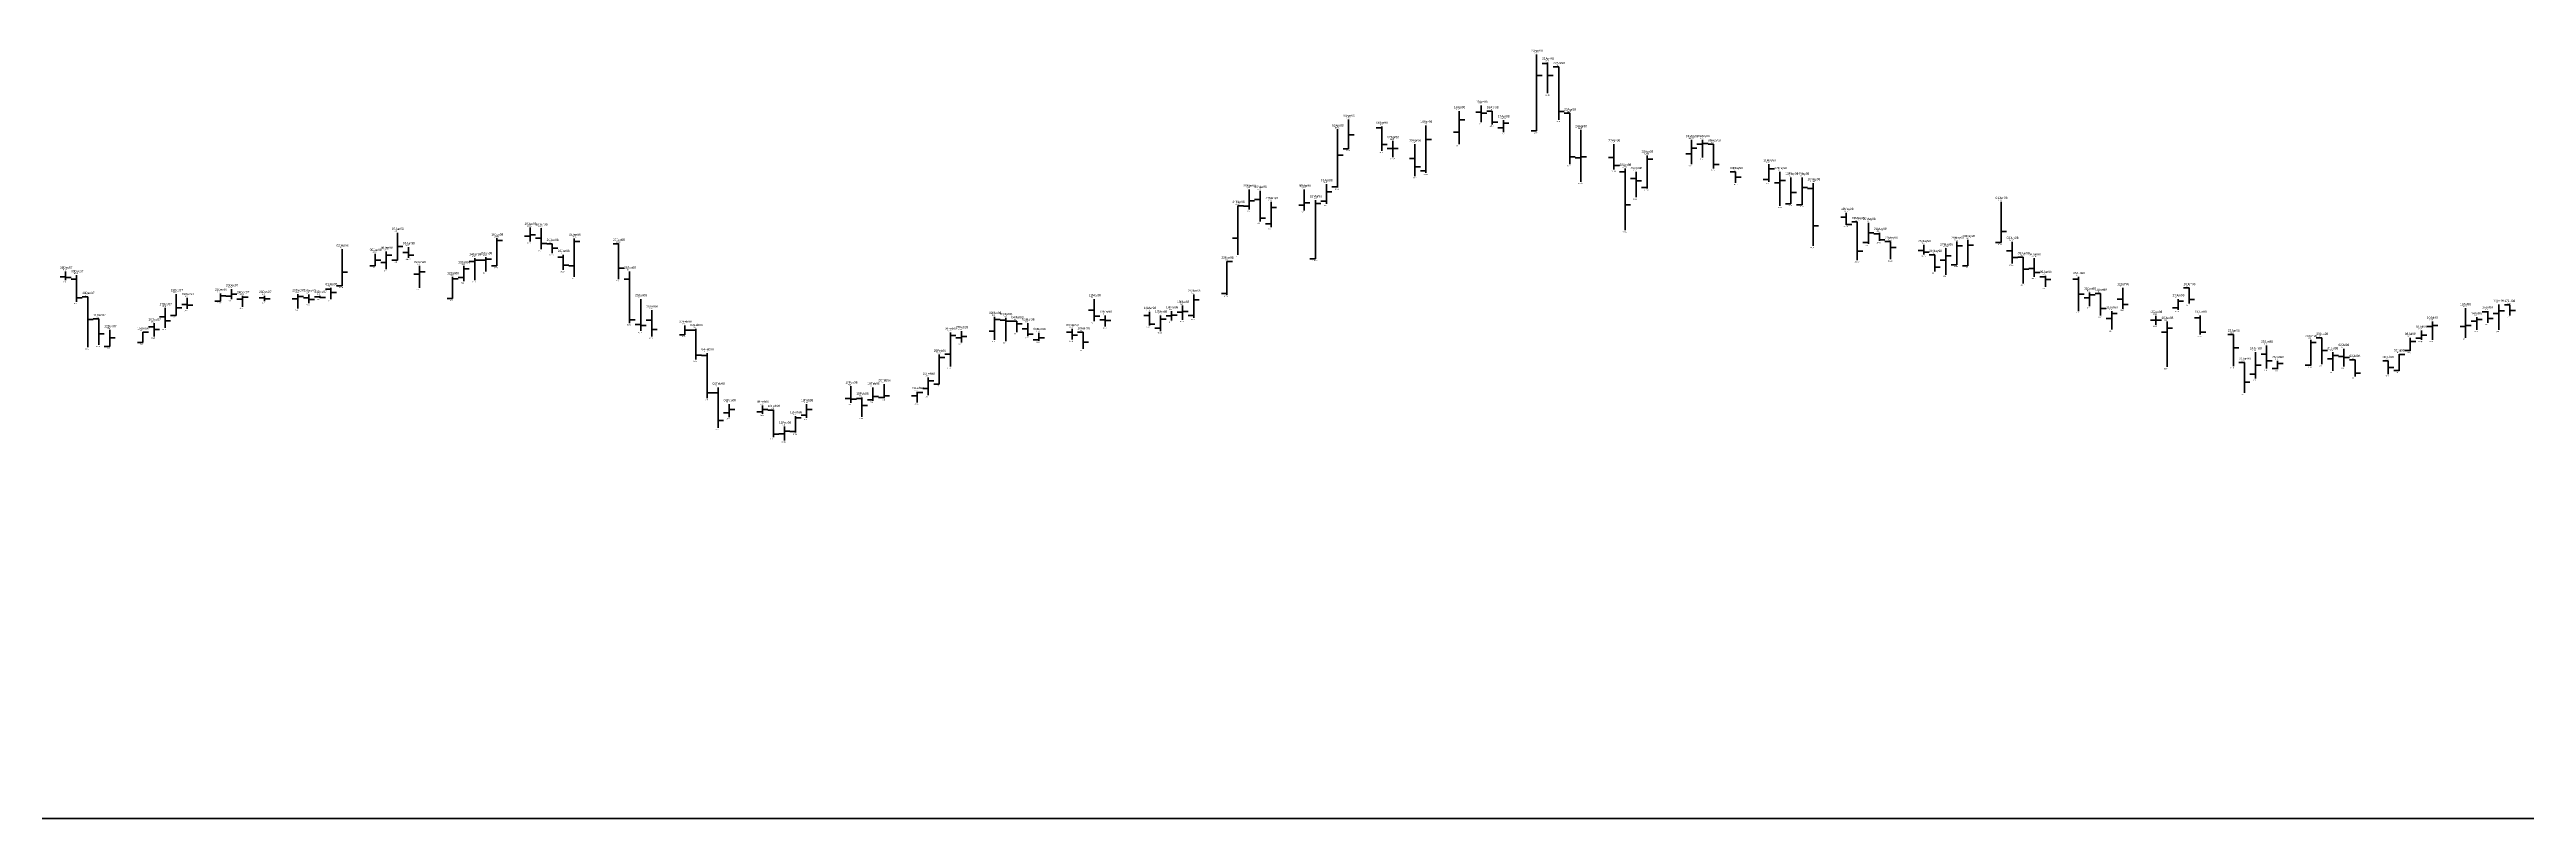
# Model space of a CAD drawing. Header units: inches. Extents: x 0 to 30000, y -20 to 2443.
# Drawn here: x 8597.6 to 8821.5, y 0 to 69.6 of the extents above; entities that cross this region are included whole.
import ezdxf

# ---------------------------------------------------------------- set-up
doc = ezdxf.new("R2010")
doc.units = ezdxf.units.IN
doc.header["$MEASUREMENT"] = 0
for name, color, linetype in [('axis', 7, 'Continuous'), ('DATE', 7, 'Continuous'), ('Graph', 7, 'Continuous'), ('Rate', 7, 'Continuous')]:
    doc.layers.add(name, color=color, linetype=linetype)
doc.styles.get("Standard").update_dxf_attribs({"font": 'arial.ttf'})

msp = doc.modelspace()

# ---------------------------------------------------------------- linework, layer by layer
at = {"layer": 'axis', "color": 7, "lineweight": 35}
msp.add_line((0, 0), (30000, 0), dxfattribs=at)
at = {"layer": 'Graph', "color": 3, "lineweight": 35}
for p, q in [((8732, 69.12), (8732, 62.2)), ((8732, 67.21), (8732.5, 67.21)), ((8715, 63.24), (8715, 60.6)), ((8725, 64), (8725, 61)), ((8725, 63.205), (8725.5, 63.205)), ((8729, 63.19), (8729, 62.1)), ((8729, 62.92), (8729.5, 62.92)), ((8714, 62.355), (8714, 57.1)), ((8715, 60.6), (8714.5, 60.6)), ((8715, 61.84), (8715.5, 61.84)), ((8719, 60.605), (8718.5, 60.605)), ((8719, 61.3), (8719, 59.83)), ((8719, 60.63), (8719.5, 60.63)), ((8722, 62.7), (8722, 58.405)), ((8722, 61.44), (8722.5, 61.44)), ((8725, 62.1), (8724.5, 62.1)), ((8729, 62.5), (8728.5, 62.5)), ((8732, 62.2), (8731.5, 62.2)), ((8736, 62.295), (8736, 57.61)), ((8746, 61.39), (8746, 59.2)), ((8746, 60.65), (8746.5, 60.65)), ((8747, 61), (8746.5, 61)), ((8747, 61.4), (8747, 59.8)), ((8747, 61.075), (8747.5, 61.075)), ((8714, 60.025), (8714.5, 60.025)), ((8722, 58.6), (8721.5, 58.6)), ((8736, 59.78), (8735.5, 59.78)), ((8736, 59.86), (8736.5, 59.86)), ((8742, 59.995), (8742, 57.005)), ((8742, 59.645), (8742.5, 59.645)), ((8746, 60.14), (8745.5, 60.14)), ((8753, 59.2), (8753, 57.6)), ((8753, 58.79), (8753.5, 58.79)), ((8754, 58.5), (8754, 55.43)), ((8706, 56.9), (8706, 55.1)), ((8711, 56.9), (8711, 55)), ((8713, 57.4), (8713, 55.6)), ((8713, 56.685), (8713.5, 56.685)), ((8714, 57.15), (8713.5, 57.15)), ((8742, 57.1), (8741.5, 57.1)), ((8753, 57.8), (8752.5, 57.8)), ((8754, 57.5), (8753.5, 57.5)), ((8754, 57.71), (8754.5, 57.71)), ((8755, 58), (8755, 55.6)), ((8755, 56.625), (8755.5, 56.625)), ((8756, 58), (8756, 55.525)), ((8756, 57.085), (8756.5, 57.085)), ((8705, 55.44), (8705, 51)), ((8705, 55.44), (8705.5, 55.44)), ((8706, 55.4), (8705.5, 55.4)), ((8706, 55.895), (8706.5, 55.895)), ((8708, 53.8), (8707.5, 53.8)), ((8708, 55.785), (8708, 53.5)), ((8708, 55.29), (8708.5, 55.29)), ((8711, 55.5), (8710.5, 55.5)), ((8711, 55.705), (8711.5, 55.705)), ((8712, 55.95), (8712, 50.625)), ((8712, 55.635), (8712.5, 55.635)), ((8713, 55.85), (8712.5, 55.85)), ((8755, 55.6), (8754.5, 55.6)), ((8756, 55.525), (8755.5, 55.525)), ((8762, 53.9), (8762, 52)), ((8774, 55.8), (8774, 52.1)), ((8629, 53), (8629, 50.5)), ((8629, 51.755), (8629.5, 51.755)), ((8638, 52.49), (8638, 49.99)), ((8638, 52.285), (8638.5, 52.285)), ((8641, 52.7), (8640.5, 52.7)), ((8641, 53.455), (8641, 52.2)), ((8641, 52.8), (8641.5, 52.8)), ((8645, 52.475), (8645, 49)), ((8645, 52.205), (8645.5, 52.205)), ((8705, 52.5), (8704.5, 52.5)), ((8762, 52.1), (8761.5, 52.1)), ((8762, 52.985), (8762.5, 52.985)), ((8769, 51.59), (8769, 49.2)), ((8770, 52.2), (8770, 50.1)), ((8770, 51.81), (8770.5, 51.81)), ((8771, 52.35), (8771, 50)), ((8771, 51.87), (8771.5, 51.87)), ((8774, 52.1), (8773.5, 52.1)), ((8774, 53.11), (8774.5, 53.11)), ((8624, 51.5), (8624, 48.195)), ((8624, 49.44), (8624.5, 49.44)), ((8627, 50), (8626.5, 50)), ((8627, 51.1), (8627, 50)), ((8627, 50.52), (8627.5, 50.52)), ((8628, 50.3), (8627.5, 50.3)), ((8628, 51.295), (8628, 49.7)), ((8628, 50.97), (8628.5, 50.97)), ((8629, 50.5), (8628.5, 50.5)), ((8631, 50), (8631, 48)), ((8631, 49.45), (8631.5, 49.45)), ((8635, 49.99), (8635, 48.6)), ((8635, 49.735), (8635.5, 49.735)), ((8636, 50.4), (8635.5, 50.4)), ((8636, 50.7), (8636, 48.705)), ((8636, 50.515), (8636.5, 50.515)), ((8637, 50.5), (8636.5, 50.5)), ((8637, 50.8), (8637, 49.5)), ((8637, 50.59), (8637.5, 50.59)), ((8638, 49.99), (8637.5, 49.99)), ((8645, 50), (8644.5, 50)), ((8704, 50.4), (8704, 47.39)), ((8704, 50.4), (8704.5, 50.4)), ((8712, 50.625), (8711.5, 50.625)), ((8769, 50.5), (8768.5, 50.5)), ((8769, 50.915), (8769.5, 50.915)), ((8770, 50.1), (8769.5, 50.1)), ((8771, 50.015), (8770.5, 50.015)), ((8609, 47.45), (8609, 45.5)), ((8613, 47.5), (8613, 46.795)), ((8613, 47.285), (8613.5, 47.285)), ((8614, 47.25), (8613.5, 47.25)), ((8614, 47.9), (8614, 47)), ((8614, 47.43), (8614.5, 47.43)), ((8615, 47.275), (8615, 46.3)), ((8615, 47.16), (8615.5, 47.16)), ((8620, 47.445), (8620, 46.15)), ((8620, 47.23), (8620.5, 47.23)), ((8624, 48.2), (8623.5, 48.2)), ((8631, 49.25), (8630.5, 49.25)), ((8634, 47.05), (8633.5, 47.05)), ((8634, 48.995), (8634, 47.05)), ((8634, 48.81), (8634.5, 48.81)), ((8635, 48.95), (8634.5, 48.95)), ((8701, 47.4), (8701, 45.305)), ((8704, 47.49), (8703.5, 47.49)), ((8782, 47.1), (8781.5, 47.1)), ((8782, 47.6), (8782, 46.35)), ((8782, 47.365), (8782.5, 47.365)), ((8609, 45.5), (8608.5, 45.5)), ((8609, 46.2), (8609.5, 46.2)), ((8613, 46.795), (8612.5, 46.795)), ((8615, 47), (8614.5, 47)), ((8620, 47.005), (8619.5, 47.005)), ((8683, 45.4), (8683, 43.305)), ((8683, 45.14), (8683.5, 45.14)), ((8698, 45.51), (8698, 44.105)), ((8698, 45.18), (8698.5, 45.18)), ((8699, 45.47), (8698.5, 45.47)), ((8699, 45.9), (8699, 45.05)), ((8699, 45.55), (8699.5, 45.55)), ((8700, 45.795), (8699.5, 45.795)), ((8700, 46.4), (8700, 45.11)), ((8700, 45.855), (8700.5, 45.855)), ((8701, 45.5), (8700.5, 45.5)), ((8701, 46.915), (8701.5, 46.915)), ((8784, 45.225), (8783.5, 45.225)), ((8784, 45.9), (8784, 44.25)), ((8784, 45.7), (8784.5, 45.7)), ((8789, 44.95), (8789, 40.85)), ((8790, 46.2), (8789.5, 46.2)), ((8790, 47), (8790, 46.025)), ((8790, 46.79), (8790.5, 46.79)), ((8813, 44.97), (8813, 43.3)), ((8816, 46.18), (8816, 43.5)), ((8817, 45), (8816.5, 45)), ((8817, 45.35), (8817, 44.21)), ((8817, 45.15), (8817.5, 45.15)), ((8819, 45.69), (8818.5, 45.69)), ((8819, 46.5), (8819, 44.2)), ((8819, 45.935), (8819.5, 45.935)), ((8603, 42.705), (8602.5, 42.705)), ((8603, 44.2), (8603, 42.7)), ((8603, 43.495), (8603.5, 43.495)), ((8606, 43.055), (8605.5, 43.055)), ((8606, 44), (8606, 43.055)), ((8606, 44), (8606.5, 44)), ((8655, 43.76), (8654.5, 43.76)), ((8655, 44.6), (8655, 43.76)), ((8655, 44.17), (8655.5, 44.17)), ((8679, 43.965), (8679, 40.9)), ((8679, 43.685), (8679.5, 43.685)), ((8680, 43.5), (8679.5, 43.5)), ((8680, 44.1), (8680, 43.06)), ((8680, 43.62), (8680.5, 43.62)), ((8683, 44.1), (8682.5, 44.1)), ((8687, 43.3), (8686.5, 43.3)), ((8687, 43.94), (8687, 43.23)), ((8687, 43.5), (8687.5, 43.5)), ((8698, 44.36), (8697.5, 44.36)), ((8789, 44), (8788.5, 44)), ((8789, 44.365), (8789.5, 44.365)), ((8802, 43.3), (8802, 40.99)), ((8802, 43.055), (8802.5, 43.055)), ((8811, 43.5), (8811, 42.3)), ((8811, 43.16), (8811.5, 43.16)), ((8812, 43.45), (8811.5, 43.45)), ((8812, 44.145), (8812, 43.295)), ((8812, 43.735), (8812.5, 43.735)), ((8813, 44.5), (8812.5, 44.5)), ((8813, 44.605), (8813.5, 44.605)), ((8816, 44.51), (8815.5, 44.51)), ((8816, 44.59), (8816.5, 44.59)), ((8678, 41.97), (8678, 39.3)), ((8678, 41.71), (8678.5, 41.71)), ((8679, 42), (8678.5, 42)), ((8797, 42.2), (8797, 39.8)), ((8797, 41), (8797.5, 41)), ((8799, 40.7), (8798.5, 40.7)), ((8799, 41.4), (8799, 40.65)), ((8799, 41.155), (8799.5, 41.155)), ((8802, 41), (8801.5, 41)), ((8804, 41.6), (8803.5, 41.6)), ((8804, 42.2), (8804, 40.5)), ((8804, 41.875), (8804.5, 41.875)), ((8810, 40.53), (8809.5, 40.53)), ((8810, 42), (8810, 40.5)), ((8810, 41.99), (8810.5, 41.99)), ((8811, 42.35), (8810.5, 42.35)), ((8672, 39), (8672, 37.8)), ((8672, 38.175), (8672.5, 38.175)), ((8673, 38.1), (8672.5, 38.1)), ((8673, 39.3), (8673, 38.02)), ((8673, 38.245), (8673.5, 38.245)), ((8676, 38.245), (8675.5, 38.245)), ((8676, 38.6), (8676, 37.63)), ((8676, 38.54), (8676.5, 38.54)), ((8677, 38.9), (8676.5, 38.9)), ((8677, 39.9), (8677, 38.3)), ((8677, 39.6), (8677.5, 39.6)), ((8678, 39.3), (8677.5, 39.3)), ((8797, 40.21), (8796.5, 40.21)), ((8659, 36.7), (8658.5, 36.7)), ((8659, 37.5), (8659, 36.3)), ((8659, 37), (8659.5, 37)), ((8662, 36.8), (8661.5, 36.8)), ((8662, 37.36), (8662, 36.62)), ((8662, 37.005), (8662.5, 37.005)), ((8665, 36.4), (8665, 34.91)), ((8665, 36.25), (8665.5, 36.25)), ((8666, 36.49), (8665.5, 36.49)), ((8666, 37.49), (8666, 36.25)), ((8666, 37), (8666.5, 37)), ((8672, 37.89), (8671.5, 37.89)), ((8664, 34.8), (8663.5, 34.8)), ((8664, 35.475), (8664, 34.21)), ((8664, 35.045), (8664.5, 35.045)), ((8665, 35), (8664.5, 35))]:
    msp.add_line(p, q, dxfattribs=at)
at = {"layer": 'Graph', "color": 1, "lineweight": 35}
for p, q in [((8733, 68.3), (8732.5, 68.3)), ((8733, 68.4), (8733, 65.61)), ((8733, 67.215), (8733.5, 67.215)), ((8734, 68), (8733.5, 68)), ((8734, 68), (8734, 63.205)), ((8727, 63.9), (8726.5, 63.9)), ((8727, 64.5), (8727, 63)), ((8727, 63.815), (8727.5, 63.815)), ((8728, 64), (8727.5, 64)), ((8728, 64), (8728, 62.8)), ((8728, 63.01), (8728.5, 63.01)), ((8734, 63.95), (8734.5, 63.95)), ((8735, 63.8), (8734.5, 63.8)), ((8735, 63.8), (8735, 59.2)), ((8718, 62.5), (8717.5, 62.5)), ((8718, 62.6), (8718, 60.4)), ((8718, 60.965), (8718.5, 60.965)), ((8721, 61), (8721, 58.11)), ((8739, 61), (8739, 58.715)), ((8748, 61), (8747.5, 61)), ((8748, 61), (8748, 58.8)), ((8721, 59.7), (8720.5, 59.7)), ((8721, 58.945), (8721.5, 58.945)), ((8735, 59.855), (8735.5, 59.855)), ((8739, 59.8), (8738.5, 59.8)), ((8739, 59.09), (8739.5, 59.09)), ((8740, 58.5), (8739.5, 58.5)), ((8740, 58.795), (8740, 53.22)), ((8741, 58.5), (8741, 56.2)), ((8748, 59.17), (8748.5, 59.17)), ((8750, 58.5), (8749.5, 58.5)), ((8750, 58.5), (8750, 57.51)), ((8707, 55.995), (8706.5, 55.995)), ((8707, 56.8), (8707, 54)), ((8741, 57.9), (8740.5, 57.9)), ((8741, 57.68), (8741.5, 57.68)), ((8750, 58.035), (8750.5, 58.035)), ((8757, 57), (8756.5, 57)), ((8757, 57.49), (8757, 51.8)), ((8707, 54.3), (8707.5, 54.3)), ((8740, 55.515), (8740.5, 55.515)), ((8760, 54.4), (8759.5, 54.4)), ((8760, 54.8), (8760, 53.705)), ((8760, 53.75), (8760.5, 53.75)), ((8761, 53.975), (8760.5, 53.975)), ((8761, 53.975), (8761, 50.525)), ((8630, 51.7), (8630, 50.735)), ((8642, 52.5), (8641.5, 52.5)), ((8642, 53.4), (8642, 51.5)), ((8642, 52.035), (8642.5, 52.035)), ((8643, 52), (8642.5, 52)), ((8643, 52), (8643, 51.15)), ((8643, 51.59), (8643.5, 51.59)), ((8649, 52), (8648.5, 52)), ((8649, 52.01), (8649, 48.8)), ((8757, 53.615), (8757.5, 53.615)), ((8763, 52.9), (8762.5, 52.9)), ((8763, 53), (8763, 52.25)), ((8763, 52.36), (8763.5, 52.36)), ((8764, 52.2), (8763.5, 52.2)), ((8764, 52.2), (8764, 50.615)), ((8764, 51.665), (8764.5, 51.665)), ((8767, 51.9), (8767, 51.025)), ((8775, 52.185), (8775, 50.2)), ((8599, 49.495), (8599, 48.7)), ((8630, 51.205), (8629.5, 51.205)), ((8630, 50.98), (8630.5, 50.98)), ((8644, 50.8), (8643.5, 50.8)), ((8644, 51), (8644, 49.625)), ((8644, 50.075), (8644.5, 50.075)), ((8649, 49.8), (8649.5, 49.8)), ((8650, 49.5), (8650, 44.825)), ((8761, 51.33), (8761.5, 51.33)), ((8767, 51.39), (8766.5, 51.39)), ((8767, 51.245), (8767.5, 51.245)), ((8768, 51), (8767.5, 51)), ((8768, 51), (8768, 49.5)), ((8768, 49.89), (8768.5, 49.89)), ((8775, 51.35), (8774.5, 51.35)), ((8775, 50.755), (8775.5, 50.755)), ((8776, 50.8), (8775.5, 50.8)), ((8776, 50.8), (8776, 48.41)), ((8776, 49.685), (8776.5, 49.685)), ((8777, 49.745), (8776.5, 49.745)), ((8777, 50.69), (8777, 49.01)), ((8777, 49.385), (8777.5, 49.385)), ((8599, 49), (8598.5, 49)), ((8599, 48.935), (8599.5, 48.935)), ((8600, 48.8), (8599.5, 48.8)), ((8600, 49.17), (8600, 46.75)), ((8600, 47.115), (8600.5, 47.115)), ((8601, 47.2), (8600.5, 47.2)), ((8601, 47.2), (8601, 42.655)), ((8610, 47.1), (8610, 46.1)), ((8617, 47.1), (8616.5, 47.1)), ((8617, 47.3), (8617, 46.81)), ((8621, 47.1), (8620.5, 47.1)), ((8621, 47.4), (8621, 46.625)), ((8622, 47.2), (8621.5, 47.2)), ((8622, 47.3), (8622, 47.1)), ((8622, 47.15), (8622.5, 47.15)), ((8623, 47.88), (8622.5, 47.88)), ((8623, 48), (8623, 47)), ((8623, 47.58), (8623.5, 47.58)), ((8650, 48.8), (8649.5, 48.8)), ((8778, 49), (8777.5, 49)), ((8778, 49.1), (8778, 48.1)), ((8778, 48.755), (8778.5, 48.755)), ((8781, 48.8), (8780.5, 48.8)), ((8781, 49), (8781, 45.9)), ((8781, 47.435), (8781.5, 47.435)), ((8783, 47.5), (8782.5, 47.5)), ((8783, 47.5), (8783, 45.505)), ((8785, 48), (8785, 46.125)), ((8791, 48), (8790.5, 48)), ((8791, 48), (8791, 46.6)), ((8601, 45.16), (8601.5, 45.16)), ((8602, 45.2), (8601.5, 45.2)), ((8602, 45.2), (8602, 42.855)), ((8607, 44.8), (8607, 43.62)), ((8608, 45.4), (8607.5, 45.4)), ((8608, 46.19), (8608, 44.4)), ((8608, 45.03), (8608.5, 45.03)), ((8610, 46.5), (8609.5, 46.5)), ((8610, 46.455), (8610.5, 46.455)), ((8617, 47.005), (8617.5, 47.005)), ((8621, 46.945), (8621.5, 46.945)), ((8650, 45.13), (8650.5, 45.13)), ((8651, 47), (8651, 44.11)), ((8652, 45.1), (8651.5, 45.1)), ((8652, 45.985), (8652, 43.61)), ((8684, 45.095), (8683.5, 45.095)), ((8684, 45.29), (8684, 43.2)), ((8684, 45.005), (8684.5, 45.005)), ((8685, 45), (8684.5, 45)), ((8685, 45), (8685, 44)), ((8686, 44.8), (8686, 43.635)), ((8692, 45.995), (8691.5, 45.995)), ((8692, 47), (8692, 45)), ((8692, 45.435), (8692.5, 45.435)), ((8693, 45.105), (8692.5, 45.105)), ((8693, 45.5), (8693, 44.515)), ((8693, 45.06), (8693.5, 45.06)), ((8697, 45.5), (8696.5, 45.5)), ((8697, 45.845), (8697, 44.6)), ((8783, 46.15), (8783.5, 46.15)), ((8785, 47), (8784.5, 47)), ((8785, 46.49), (8785.5, 46.49)), ((8788, 45.1), (8787.5, 45.1)), ((8788, 45.49), (8788, 44.675)), ((8788, 45.085), (8788.5, 45.085)), ((8791, 46.965), (8791.5, 46.965)), ((8792, 45.3), (8791.5, 45.3)), ((8792, 45.5), (8792, 43.78)), ((8818, 45.85), (8817.5, 45.85)), ((8818, 45.9), (8818, 44.85)), ((8818, 45.23), (8818.5, 45.23)), ((8820, 46.48), (8819.5, 46.48)), ((8820, 46.48), (8820, 45.505)), ((8820, 45.96), (8820.5, 45.96)), ((8602, 43.835), (8602.5, 43.835)), ((8607, 44.475), (8606.5, 44.475)), ((8607, 44.25), (8607.5, 44.25)), ((8651, 44.7), (8650.5, 44.7)), ((8651, 44.605), (8651.5, 44.605)), ((8652, 44.25), (8652.5, 44.25)), ((8656, 44.19), (8655.5, 44.19)), ((8656, 44.3), (8656, 41.525)), ((8685, 44.76), (8685.5, 44.76)), ((8686, 44.3), (8685.5, 44.3)), ((8686, 43.815), (8686.5, 43.815)), ((8690, 44), (8689.5, 44)), ((8690, 44.295), (8690, 43.34)), ((8690, 43.715), (8690.5, 43.715)), ((8691, 44), (8690.5, 44)), ((8691, 44), (8691, 42.5)), ((8691, 43.1), (8691.5, 43.1)), ((8697, 44.71), (8697.5, 44.71)), ((8792, 44.005), (8792.5, 44.005)), ((8795, 43.8), (8794.5, 43.8)), ((8795, 43.8), (8795, 40.925)), ((8795, 42.59), (8795.5, 42.59)), ((8798, 42.8), (8798, 40.705)), ((8803, 43.5), (8802.5, 43.5)), ((8803, 43.5), (8803, 41.1)), ((8656, 41.93), (8656.5, 41.93)), ((8657, 41.9), (8656.5, 41.9)), ((8657, 42.1), (8657, 38.03)), ((8796, 41.25), (8795.5, 41.25)), ((8796, 41.25), (8796, 38.5)), ((8798, 42), (8797.5, 42)), ((8798, 41.395), (8798.5, 41.395)), ((8803, 42.355), (8803.5, 42.355)), ((8805, 41.795), (8804.5, 41.795)), ((8805, 42.5), (8805, 40.9)), ((8805, 41.695), (8805.5, 41.695)), ((8806, 41.5), (8805.5, 41.5)), ((8806, 41.5), (8806, 40)), ((8809, 41.4), (8808.5, 41.4)), ((8809, 41.4), (8809, 40.2)), ((8809, 40.815), (8809.5, 40.815)), ((8657, 38.5), (8657.5, 38.5)), ((8658, 38.5), (8657.5, 38.5)), ((8658, 39), (8658, 35.35)), ((8670, 39.1), (8670, 37.6)), ((8671, 38.1), (8671, 36.33)), ((8796, 39.485), (8796.5, 39.485)), ((8806, 40.29), (8806.5, 40.29)), ((8658, 36), (8658.5, 36)), ((8663, 36.95), (8662.5, 36.95)), ((8663, 36.975), (8663, 34.5)), ((8670, 38), (8669.5, 38)), ((8670, 37.93), (8670.5, 37.93)), ((8671, 38), (8670.5, 38)), ((8671, 37.36), (8671.5, 37.36)), ((8663, 34.785), (8663.5, 34.785))]:
    msp.add_line(p, q, dxfattribs=at)

# ---------------------------------------------------------------- texts
at = {"layer": 'DATE'}
for s, p in [('20Apr98', (8731.5, 69.37)), ('21Apr98', (8732.5, 68.65)), ('22Apr98', (8733.5, 68.25)), ('15Apr98', (8726.5, 64.75)), ('02Apr98', (8713.5, 62.605)), ('03Apr98', (8714.5, 63.49)), ('06Apr98', (8717.5, 62.85)), ('10Apr98', (8721.5, 62.95)), ('13Apr98', (8724.5, 64.25)), ('16Apr98', (8727.5, 64.25)), ('17Apr98', (8728.5, 63.44)), ('23Apr98', (8734.5, 64.05)), ('24Apr98', (8735.5, 62.545)), ('07Apr98', (8718.5, 61.55)), ('09Apr98', (8720.5, 61.25)), ('27Apr98', (8738.5, 61.25)), ('04May98', (8745.5, 61.64)), ('05May98', (8746.5, 61.65)), ('06May98', (8747.5, 61.25)), ('28Apr98', (8739.5, 59.045)), ('29Apr98', (8740.5, 58.75)), ('30Apr98', (8741.5, 60.245)), ('08May98', (8749.5, 58.75)), ('11May98', (8752.5, 59.45)), ('12May98', (8753.5, 58.75)), ('13May98', (8754.5, 58.25)), ('14May98', (8755.5, 58.25)), ('25Mar98', (8705.5, 57.15)), ('26Mar98', (8706.5, 57.05)), ('27Mar98', (8707.5, 56.035)), ('30Mar98', (8710.5, 57.15)), ('31Mar98', (8711.5, 56.2)), ('01Apr98', (8712.5, 57.65)), ('15May98', (8756.5, 57.74)), ('01Jun98', (8773.5, 56.05)), ('19Jan98', (8640.5, 53.705)), ('20Jan98', (8641.5, 53.65)), ('24Mar98', (8704.5, 55.69)), ('18May98', (8759.5, 55.05)), ('19May98', (8760.5, 54.225)), ('20May98', (8761.5, 54.15)), ('02Jan98', (8623.5, 51.75)), ('05Jan98', (8626.5, 51.35)), ('06Jan98', (8627.5, 51.545)), ('07Jan98', (8628.5, 53.25)), ('08Jan98', (8629.5, 51.95)), ('16Jan98', (8637.5, 52.74)), ('21Jan98', (8642.5, 52.25)), ('23Jan98', (8644.5, 52.725)), ('27Jan98', (8648.5, 52.26)), ('21May98', (8762.5, 53.25)), ('22May98', (8763.5, 52.45)), ('25May98', (8766.5, 52.15)), ('27May98', (8768.5, 51.84)), ('28May98', (8769.5, 52.45)), ('29May98', (8770.5, 52.6)), ('02Jun98', (8774.5, 52.435)), ('08Dec97', (8598.5, 49.745)), ('09Dec97', (8599.5, 49.42)), ('09Jan98', (8630.5, 50.25)), ('12Jan98', (8633.5, 49.245)), ('13Jan98', (8634.5, 50.24)), ('14Jan98', (8635.5, 50.95)), ('15Jan98', (8636.5, 51.05)), ('22Jan98', (8643.5, 51.25)), ('28Jan98', (8649.5, 49.75)), ('23Mar98', (8703.5, 50.65)), ('26May98', (8767.5, 51.25)), ('03Jun98', (8775.5, 51.05)), ('04Jun98', (8776.5, 50.94)), ('05Jun98', (8777.5, 49.35)), ('08Jun98', (8780.5, 49.25)), ('10Dec97', (8600.5, 47.45)), ('18Dec97', (8608.5, 47.7)), ('19Dec97', (8609.5, 47.35)), ('22Dec97', (8612.5, 47.75)), ('23Dec97', (8613.5, 48.15)), ('24Dec97', (8614.5, 47.525)), ('26Dec97', (8616.5, 47.55)), ('29Dec97', (8619.5, 47.695)), ('30Dec97', (8620.5, 47.65)), ('31Dec97', (8621.5, 47.55)), ('01Jan98', (8622.5, 48.25)), ('29Jan98', (8650.5, 47.25)), ('11Mar98', (8691.5, 47.25)), ('20Mar98', (8700.5, 47.65)), ('09Jun98', (8781.5, 47.85)), ('10Jun98', (8782.5, 47.75)), ('12Jun98', (8784.5, 48.25)), ('17Jun98', (8789.5, 47.25)), ('18Jun98', (8790.5, 48.25)), ('11Dec97', (8601.5, 45.45)), ('16Dec97', (8606.5, 45.05)), ('17Dec97', (8607.5, 46.44)), ('30Jan98', (8651.5, 46.235)), ('02Feb98', (8654.5, 44.85)), ('02Mar98', (8682.5, 45.65)), ('03Mar98', (8683.5, 45.54)), ('04Mar98', (8684.5, 45.25)), ('05Mar98', (8685.5, 45.05)), ('12Mar98', (8692.5, 45.75)), ('16Mar98', (8696.5, 46.095)), ('17Mar98', (8697.5, 45.76)), ('18Mar98', (8698.5, 46.15)), ('19Mar98', (8699.5, 46.65)), ('11Jun98', (8783.5, 46.15)), ('15Jun98', (8787.5, 45.74)), ('16Jun98', (8788.5, 45.2)), ('19Jun98', (8791.5, 45.75)), ('10Jul98', (8812.5, 45.22)), ('13Jul98', (8815.5, 46.43)), ('14Jul98', (8816.5, 45.6)), ('15Jul98', (8817.5, 46.15)), ('16Jul98', (8818.5, 46.75)), ('17Jul98', (8819.5, 46.73)), ('12Dec97', (8602.5, 44.45)), ('15Dec97', (8605.5, 44.25)), ('03Feb98', (8655.5, 44.55)), ('04Feb98', (8656.5, 42.35)), ('26Feb98', (8678.5, 44.215)), ('27Feb98', (8679.5, 44.35)), ('06Mar98', (8686.5, 44.19)), ('09Mar98', (8689.5, 44.545)), ('10Mar98', (8690.5, 44.25)), ('22Jun98', (8794.5, 44.05)), ('24Jun98', (8796.5, 42.45)), ('25Jun98', (8797.5, 43.05)), ('29Jun98', (8801.5, 43.55)), ('30Jun98', (8802.5, 43.75)), ('01Jul98', (8803.5, 42.45)), ('02Jul98', (8804.5, 42.75)), ('08Jul98', (8810.5, 43.75)), ('09Jul98', (8811.5, 44.395)), ('24Feb98', (8676.5, 40.15)), ('25Feb98', (8677.5, 42.22)), ('23Jun98', (8795.5, 41.5)), ('26Jun98', (8798.5, 41.65)), ('03Jul98', (8805.5, 41.75)), ('06Jul98', (8808.5, 41.65)), ('07Jul98', (8809.5, 42.25)), ('05Feb98', (8657.5, 39.25)), ('17Feb98', (8669.5, 39.35)), ('18Feb98', (8670.5, 38.35)), ('19Feb98', (8671.5, 39.25)), ('20Feb98', (8672.5, 39.55)), ('23Feb98', (8675.5, 38.85)), ('06Feb98', (8658.5, 37.75)), ('09Feb98', (8661.5, 37.61)), ('10Feb98', (8662.5, 37.225)), ('11Feb98', (8663.5, 35.725)), ('12Feb98', (8664.5, 36.65)), ('13Feb98', (8665.5, 37.74))]:
    msp.add_text(s, height=0.2, dxfattribs=at).set_placement(p)
at = {"layer": 'Rate'}
for s, p in [('138.24', (8731.75, 69.22)), ('136.8', (8732.75, 68.5)), ('136', (8733.75, 68.1)), ('131.22', (8732.75, 65.41)), ('126.48', (8714.75, 63.34)), ('125.2', (8717.75, 62.7)), ('125.4', (8721.75, 62.8)), ('128', (8724.75, 64.1)), ('129', (8726.75, 64.6)), ('126', (8726.75, 62.8)), ('128', (8727.75, 64.1)), ('126.38', (8728.75, 63.29)), ('126.41', (8733.75, 63.005)), ('127.6', (8734.75, 63.9)), ('124.71', (8713.75, 62.455)), ('121.2', (8714.75, 60.4)), ('122.6', (8718.75, 61.4)), ('122', (8720.75, 61.1)), ('122', (8724.75, 60.8)), ('125.6', (8727.75, 62.6)), ('124.2', (8728.75, 61.9)), ('124.4', (8731.75, 62)), ('124.59', (8735.75, 62.395)), ('122', (8738.75, 61.1)), ('122.78', (8745.75, 61.49)), ('122.8', (8746.75, 61.5)), ('122', (8747.75, 61.1)), ('120.8', (8717.75, 60.2)), ('119.66', (8718.75, 59.63)), ('116.81', (8721.75, 58.205)), ('118.4', (8734.75, 59)), ('117.43', (8738.75, 58.515)), ('117.59', (8739.75, 58.895)), ('117', (8740.75, 58.6)), ('119.99', (8741.75, 60.095)), ('118.4', (8745.75, 59)), ('119.6', (8746.75, 59.6)), ('117.6', (8747.75, 58.6)), ('117', (8749.75, 58.6)), ('118.4', (8752.75, 59.3)), ('117', (8753.75, 58.6)), ('113.8', (8705.75, 57)), ('113.6', (8706.75, 56.9)), ('113.8', (8710.75, 57)), ('111.9', (8711.75, 56.05)), ('114.8', (8712.75, 57.5)), ('114.2', (8713.75, 56.9)), ('116.22', (8720.75, 57.91)), ('115.22', (8735.75, 57.41)), ('112.4', (8740.75, 56)), ('114.01', (8741.75, 56.805)), ('115.02', (8749.75, 57.31)), ('115.2', (8752.75, 57.4)), ('116', (8754.75, 58.1)), ('116', (8755.75, 58.1)), ('114.98', (8756.75, 57.59)), ('111.6', (8773.75, 55.9)), ('110.88', (8704.75, 55.54)), ('110.2', (8705.75, 54.9)), ('108', (8706.75, 53.8)), ('111.57', (8707.75, 55.885)), ('110', (8710.75, 54.8)), ('111.2', (8712.75, 55.4)), ('110.86', (8753.75, 55.23)), ('111.2', (8754.75, 55.4)), ('111.05', (8755.75, 55.325)), ('109.6', (8759.75, 54.9)), ('107.95', (8760.75, 54.075)), ('107.8', (8761.75, 54)), ('103', (8623.75, 51.6)), ('106', (8628.75, 53.1)), ('103.4', (8629.75, 51.8)), ('104.98', (8637.75, 52.59)), ('106.91', (8640.75, 53.555)), ('104.4', (8640.75, 52)), ('106.8', (8641.75, 53.5)), ('104', (8642.75, 52.1)), ('104.95', (8644.75, 52.575)), ('104.02', (8648.75, 52.11)), ('107', (8707.75, 53.3)), ('106.44', (8739.75, 53.02)), ('103.6', (8756.75, 51.6)), ('107.41', (8759.75, 53.505)), ('104', (8761.75, 51.8)), ('106', (8762.75, 53.1)), ('104.5', (8762.75, 52.05)), ('104.4', (8763.75, 52.3)), ('103.8', (8766.75, 52)), ('103.18', (8768.75, 51.69)), ('104.4', (8769.75, 52.3)), ('104.7', (8770.75, 52.45)), ('104.2', (8773.75, 51.9)), ('104.37', (8774.75, 52.285)), ('98.99', (8598.75, 49.595)), ('98.34', (8599.75, 49.27)), ('102.2', (8626.75, 51.2)), ('100', (8626.75, 49.8)), ('99.4', (8627.75, 49.5)), ('102.59', (8627.75, 51.395)), ('101', (8628.75, 50.3)), ('101.47', (8629.75, 50.535)), ('100', (8630.75, 50.1)), ('99.98', (8634.75, 50.09)), ('101.4', (8635.75, 50.8)), ('99', (8636.75, 49.3)), ('101.6', (8636.75, 50.9)), ('99.98', (8637.75, 49.79)), ('103', (8641.75, 51.3)), ('102.3', (8642.75, 50.95)), ('99.25', (8643.75, 49.425)), ('102', (8643.75, 51.1)), ('99', (8649.75, 49.6)), ('100.8', (8703.75, 50.5)), ('102', (8704.75, 50.8)), ('101.25', (8711.75, 50.425)), ('101.05', (8760.75, 50.325)), ('101.23', (8763.75, 50.415)), ('102.05', (8766.75, 50.825)), ('99', (8767.75, 49.3)), ('102', (8767.75, 51.1)), ('100.2', (8769.75, 49.9)), ('100', (8770.75, 49.8)), ('100.4', (8774.75, 50)), ('101.6', (8775.75, 50.9)), ('101.38', (8776.75, 50.79)), ('98.2', (8777.75, 49.2)), ('97.4', (8598.75, 48.5)), ('94.4', (8600.75, 47.3)), ('94.9', (8608.75, 47.55)), ('94.2', (8609.75, 47.2)), ('95', (8612.75, 47.6)), ('95.8', (8613.75, 48)), ('94.55', (8614.75, 47.375)), ('94.6', (8616.75, 47.4)), ('94.89', (8619.75, 47.545)), ('94.8', (8620.75, 47.5)), ('94.6', (8621.75, 47.4)), ('96', (8622.75, 48.1)), ('96.39', (8623.75, 47.995)), ('96', (8630.75, 47.8)), ('97.99', (8633.75, 49.095)), ('97.2', (8634.75, 48.4)), ('97.41', (8635.75, 48.505)), ('98', (8644.75, 48.8)), ('97.6', (8648.75, 48.6)), ('94', (8650.75, 47.1)), ('94', (8691.75, 47.1)), ('94.8', (8700.75, 47.5)), ('94.78', (8703.75, 47.19)), ('98.4', (8768.75, 49)), ('96.82', (8775.75, 48.21)), ('98.02', (8776.75, 48.81)), ('96.2', (8777.75, 47.9)), ('98', (8780.75, 49.1)), ('95.2', (8781.75, 47.7)), ('95', (8782.75, 47.6)), ('96', (8784.75, 48.1)), ('94', (8789.75, 47.1)), ('96', (8790.75, 48.1)), ('93.5', (8599.75, 46.55)), ('90.4', (8601.75, 45.3)), ('89.6', (8606.75, 44.9)), ('92.38', (8607.75, 46.29)), ('91', (8608.75, 45.3)), ('92.2', (8609.75, 45.9)), ('93.59', (8612.75, 46.595)), ('94', (8613.75, 46.8)), ('92.6', (8614.75, 46.1)), ('93.62', (8616.75, 46.61)), ('92.3', (8619.75, 45.95)), ('93.25', (8620.75, 46.425)), ('94.2', (8621.75, 46.9)), ('94', (8622.75, 46.8)), ('94.1', (8633.75, 46.85)), ('91.97', (8651.75, 46.085)), ('89.2', (8654.75, 44.7)), ('90.8', (8682.75, 45.5)), ('90.58', (8683.75, 45.39)), ('90', (8684.75, 45.1)), ('89.6', (8685.75, 44.9)), ('90', (8691.75, 44.8)), ('91', (8692.75, 45.6)), ('91.69', (8696.75, 45.945)), ('91.02', (8697.75, 45.61)), ('91.8', (8698.75, 46)), ('90.1', (8698.75, 44.85)), ('92.8', (8699.75, 46.5)), ('90.22', (8699.75, 44.91)), ('90.61', (8700.75, 45.105)), ('91.8', (8780.75, 45.7)), ('92.7', (8781.75, 46.15)), ('91.01', (8782.75, 45.305)), ('91.8', (8783.75, 46)), ('92.25', (8784.75, 45.925)), ('90.98', (8787.75, 45.59)), ('89.9', (8788.75, 45.05)), ('92.05', (8789.75, 45.825)), ('93.2', (8790.75, 46.4)), ('91', (8791.75, 45.6)), ('89.94', (8812.75, 45.07)), ('92.36', (8815.75, 46.28)), ('90.7', (8816.75, 45.45)), ('91.8', (8817.75, 46)), ('93', (8818.75, 46.6)), ('92.96', (8819.75, 46.58)), ('91.01', (8819.75, 45.305)), ('85.31', (8600.75, 42.455)), ('85.71', (8601.75, 42.655)), ('88.4', (8602.75, 44.3)), ('85.4', (8602.75, 42.5)), ('88', (8605.75, 44.1)), ('86.11', (8605.75, 42.855)), ('87.24', (8606.75, 43.42)), ('88.8', (8607.75, 44.2)), ('89.65', (8649.75, 44.625)), ('88.22', (8650.75, 43.91)), ('87.22', (8651.75, 43.41)), ('87.52', (8654.75, 43.56)), ('88.6', (8655.75, 44.4)), ('87.93', (8678.75, 44.065)), ('88.2', (8679.75, 44.2)), ('86.12', (8679.75, 42.86)), ('86.61', (8682.75, 43.105)), ('86.4', (8683.75, 43)), ('88', (8684.75, 43.8)), ('87.27', (8685.75, 43.435)), ('87.88', (8686.75, 44.04)), ('86.46', (8686.75, 43.03)), ('88.59', (8689.75, 44.395)), ('86.68', (8689.75, 43.14)), ('88', (8690.75, 44.1)), ('89.03', (8692.75, 44.315)), ('89.2', (8696.75, 44.4)), ('88.21', (8697.75, 43.905)), ('88.5', (8783.75, 44.05)), ('89.35', (8787.75, 44.475)), ('87.56', (8791.75, 43.58)), ('87.6', (8794.75, 43.9)), ('85.6', (8797.75, 42.9)), ('86.6', (8801.75, 43.4)), ('87', (8802.75, 43.6)), ('85', (8804.75, 42.6)), ('87', (8810.75, 43.6)), ('88.29', (8811.75, 44.245)), ('86.59', (8811.75, 43.095)), ('86.6', (8812.75, 43.1)), ('87', (8815.75, 43.3)), ('88.42', (8816.75, 44.01)), ('89.7', (8817.75, 44.65)), ('88.4', (8818.75, 44)), ('83.05', (8655.75, 41.325)), ('84.2', (8656.75, 42.2)), ('83.94', (8677.75, 42.07)), ('81.8', (8678.75, 40.7)), ('85', (8690.75, 42.3)), ('81.7', (8788.75, 40.65)), ('81.85', (8794.75, 40.725)), ('82.5', (8795.75, 41.35)), ('84.4', (8796.75, 42.3)), ('81.41', (8797.75, 40.505)), ('82.8', (8798.75, 41.5)), ('81.3', (8798.75, 40.45)), ('81.98', (8801.75, 40.79)), ('82.2', (8802.75, 40.9)), ('84.4', (8803.75, 42.3)), ('81', (8803.75, 40.3)), ('81.8', (8804.75, 40.7)), ('83', (8805.75, 41.6)), ('82.8', (8808.75, 41.5)), ('84', (8809.75, 42.1)), ('81', (8809.75, 40.3)), ('84.6', (8810.75, 42.1)), ('78', (8657.75, 39.1)), ('78.2', (8669.75, 39.2)), ('76.2', (8670.75, 38.2)), ('78', (8671.75, 39.1)), ('78.6', (8672.75, 39.4)), ('77.2', (8675.75, 38.7)), ('79.8', (8676.75, 40)), ('76.6', (8676.75, 38.1)), ('78.6', (8677.75, 39.1)), ('77', (8795.75, 38.3)), ('79.6', (8796.75, 39.6)), ('80', (8805.75, 39.8)), ('80.4', (8808.75, 40)), ('76.06', (8656.75, 37.83)), ('75', (8658.75, 37.6)), ('72.6', (8658.75, 36.1)), ('74.72', (8661.75, 37.46)), ('73.24', (8661.75, 36.42)), ('73.95', (8662.75, 37.075)), ('72.8', (8664.75, 36.5)), ('74.98', (8665.75, 37.59)), ('72.5', (8665.75, 36.05)), ('75.2', (8669.75, 37.4)), ('72.66', (8670.75, 36.13)), ('75.6', (8671.75, 37.6)), ('76.04', (8672.75, 37.82)), ('75.26', (8675.75, 37.43)), ('70.7', (8657.75, 35.15)), ('69', (8662.75, 34.3)), ('70.95', (8663.75, 35.575)), ('68.42', (8663.75, 34.01)), ('69.82', (8664.75, 34.71))]:
    msp.add_text(s, height=0.1, dxfattribs=at).set_placement(p)

doc.saveas('drawing.dxf')
